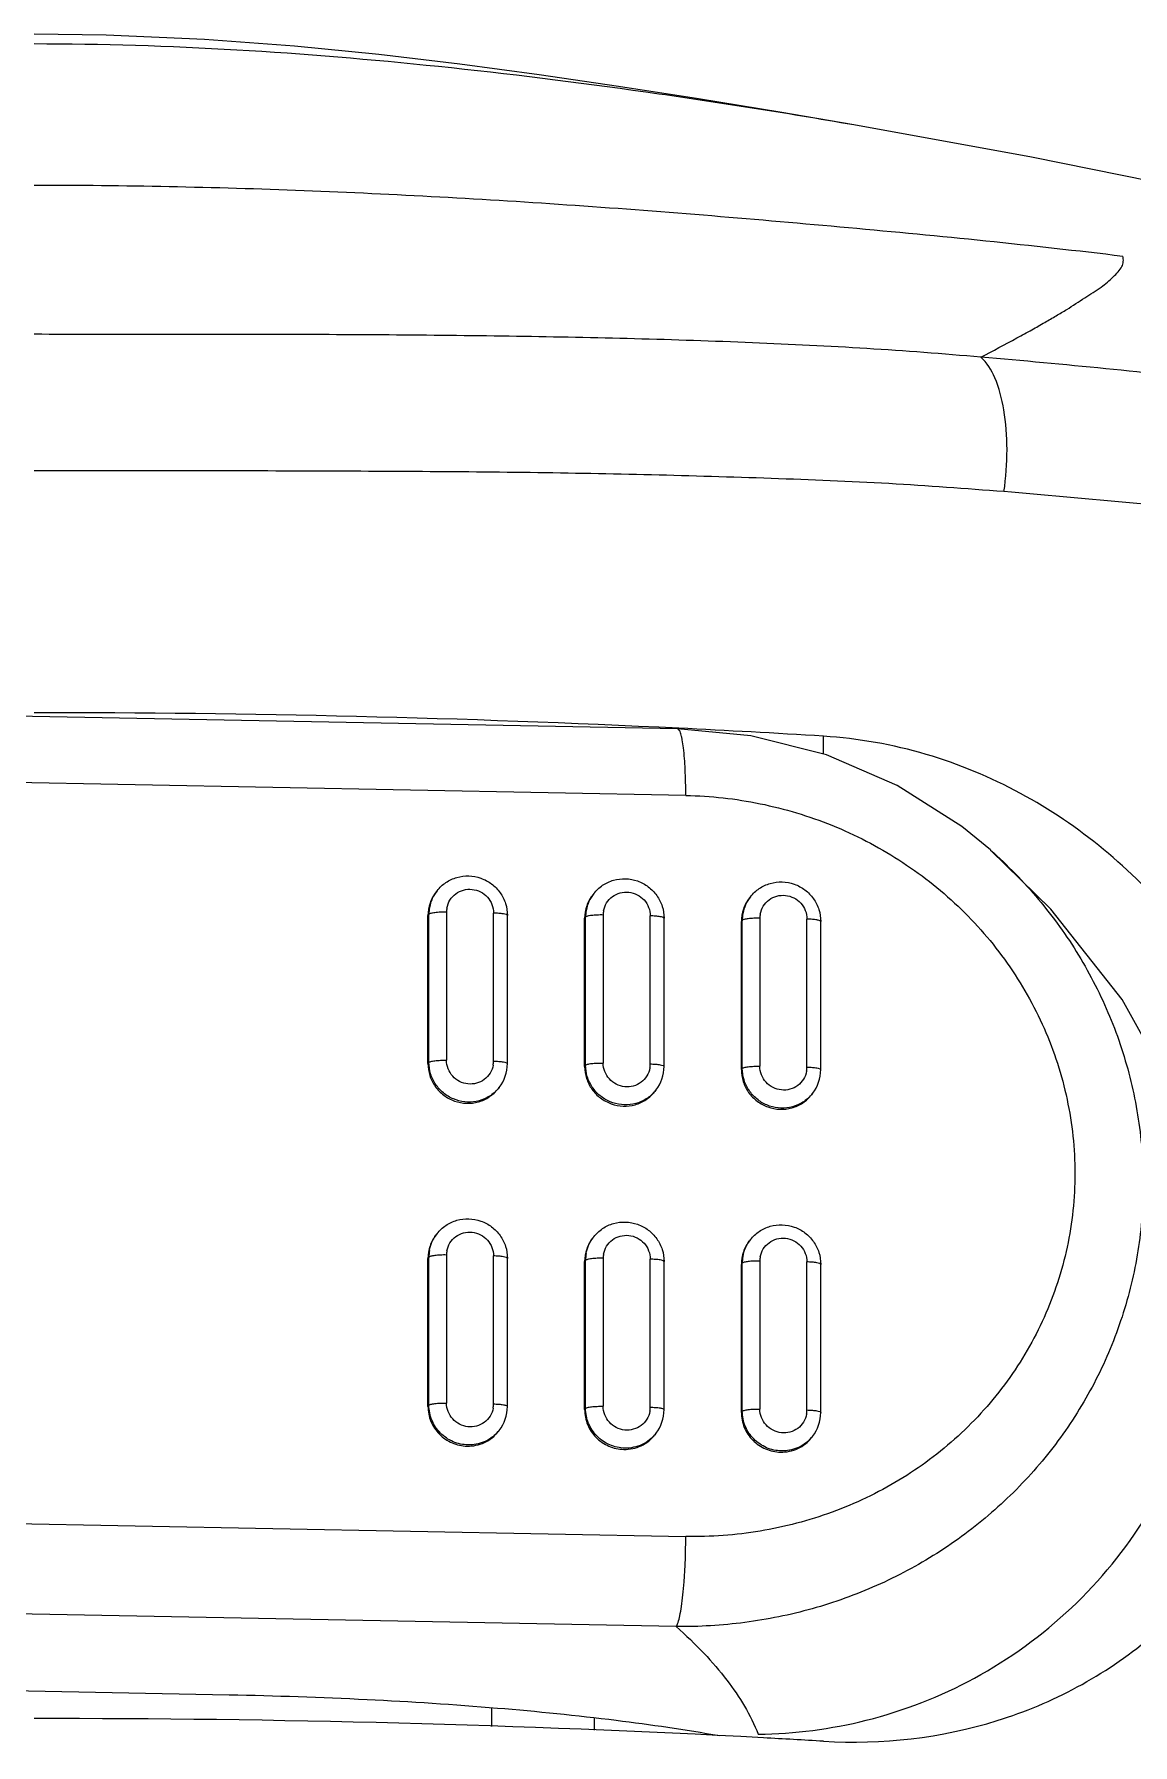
# Model space of a CAD drawing. Extents: x 0 to 1462, y 0 to 1072.
# Drawn here: x 357.36 to 371.28, y 804.89 to 826.57 of the extents above; entities that cross this region are included whole.
import ezdxf

# ---------------------------------------------------------------- set-up
doc = ezdxf.new("R2010")
doc.units = 0
doc.header["$LTSCALE"] = 10
doc.header["$MEASUREMENT"] = 0
doc.layers.get('0').update_dxf_attribs({"linetype": 'CONTINUOUS'})

msp = doc.modelspace()

# ---------------------------------------------------------------- linework, layer by layer
at = {"color": 7, "linetype": 'Continuous'}
for p, q in [((365.512, 817.767), (353.025, 818.007)), ((369.474, 816.232), (369.475, 816.231)), ((362.464, 815.715), (362.452, 815.699)), ((364.449, 815.679), (364.437, 815.664)), ((366.434, 815.639), (366.422, 815.623)), ((362.349, 813.523), (362.349, 815.4)), ((363.355, 813.524), (363.355, 815.4)), ((364.334, 813.488), (364.334, 815.365)), ((365.34, 813.488), (365.34, 815.365)), ((366.319, 813.447), (366.319, 815.324)), ((367.325, 813.447), (367.325, 815.324)), ((363.251, 813.221), (363.238, 813.205)), ((365.236, 813.185), (365.224, 813.17)), ((367.221, 813.145), (367.209, 813.129)), ((362.464, 811.369), (362.452, 811.353)), ((364.449, 811.328), (364.437, 811.313)), ((366.434, 811.293), (366.422, 811.277)), ((362.349, 809.178), (362.349, 811.054)), ((363.355, 809.178), (363.355, 811.055)), ((364.334, 809.137), (364.334, 811.013)), ((365.34, 809.137), (365.34, 811.014)), ((366.319, 809.101), (366.319, 810.978)), ((367.325, 809.102), (367.325, 810.978)), ((363.251, 808.875), (363.238, 808.859)), ((365.236, 808.834), (365.224, 808.819)), ((367.221, 808.799), (367.209, 808.783)), ((359.831, 805.519), (357.077, 805.572)), ((363.16, 805.12), (363.16, 805.353))]:
    msp.add_line(p, q, dxfattribs=at)
at = {"color": 9, "linetype": 'Continuous'}
for p, q in [((367.36, 817.446), (367.36, 817.673)), ((365.615, 816.923), (353.128, 817.163)), ((362.361, 815.416), (362.349, 815.4)), ((362.361, 813.539), (362.361, 815.416)), ((362.584, 815.443), (362.584, 813.566)), ((363.179, 813.555), (363.179, 815.431)), ((364.346, 815.38), (364.334, 815.365)), ((364.346, 813.504), (364.346, 815.38)), ((364.569, 815.407), (364.569, 813.531)), ((365.165, 813.519), (365.165, 815.396)), ((366.331, 815.339), (366.319, 815.324)), ((366.331, 813.463), (366.331, 815.339)), ((366.554, 815.367), (366.554, 813.49)), ((367.15, 813.479), (367.15, 815.355)), ((362.349, 813.523), (362.361, 813.539)), ((364.334, 813.488), (364.346, 813.504)), ((366.319, 813.447), (366.331, 813.463)), ((362.361, 811.07), (362.349, 811.054)), ((362.361, 809.193), (362.361, 811.07)), ((362.584, 811.097), (362.584, 809.22)), ((363.179, 809.209), (363.179, 811.086)), ((364.346, 811.029), (364.334, 811.013)), ((364.346, 809.152), (364.346, 811.029)), ((364.569, 811.056), (364.569, 809.18)), ((365.165, 809.168), (365.165, 811.045)), ((366.331, 810.994), (366.319, 810.978)), ((366.331, 809.117), (366.331, 810.994)), ((366.554, 811.021), (366.554, 809.144)), ((367.15, 809.133), (367.15, 811.009)), ((362.349, 809.178), (362.361, 809.193)), ((364.334, 809.137), (364.346, 809.152)), ((366.319, 809.101), (366.331, 809.117)), ((353.128, 807.769), (365.615, 807.529)), ((365.494, 806.387), (353.006, 806.627)), ((364.456, 805.226), (364.456, 805.076))]:
    msp.add_line(p, q, dxfattribs=at)
at = {"color": 7, "linetype": 'Continuous'}
for points in [[(367.745, 825.422), (366.808, 825.582), (365.777, 825.751), (364.763, 825.909), (363.759, 826.056), (362.752, 826.191), (361.727, 826.313), (360.657, 826.42), (359.517, 826.506), (358.273, 826.56), (357.36, 826.572)], [(386.121, 818.797), (384.629, 819.951), (382.525, 821.231), (380.396, 822.22), (378.345, 822.969), (376.376, 823.563), (374.388, 824.076), (372.272, 824.555), (369.995, 825.012), (367.743, 825.422)], [(369.474, 816.232), (369.111, 816.529), (368.293, 817.049), (367.396, 817.437), (366.44, 817.68), (365.512, 817.767)], [(371.82, 813.12), (371.145, 814.338), (370.241, 815.483), (369.475, 816.231)]]:
    msp.add_lwpolyline(points, dxfattribs=at)
for centre, radius, start, end in [((357.459, 652.174), 165.797, 87.2109, 90.03396), ((358.369, 671.586), 146.364, 86.4779, 87.19684), ((362.865, 813.523), 0.49, 321.9047, 0.0549), ((364.85, 813.488), 0.49, 321.9047, 0.0549), ((366.835, 813.447), 0.49, 321.9047, 0.0549), ((362.865, 809.177), 0.49, 321.9047, 0.0549), ((364.85, 809.137), 0.49, 321.9047, 0.0549), ((366.835, 809.101), 0.49, 321.9047, 0.0549), ((357.551, 637.291), 167.93, 86.91139, 90.06579), ((358.828, 662.761), 142.428, 86.56555, 86.87241)]:
    msp.add_arc(centre, radius, start, end, dxfattribs=at)
at = {"color": 9, "linetype": 'Continuous'}
for centre, radius, start, end in [((362.845, 815.417), 0.484, 141.9354, 169.8756), ((364.83, 815.381), 0.484, 141.9354, 169.8756), ((366.815, 815.34), 0.484, 141.9354, 169.8756), ((362.851, 815.416), 0.49, 169.8948, 179.9982), ((362.878, 815.443), 0.294, 169.8948, 179.9982), ((364.836, 815.38), 0.49, 169.8948, 179.9982), ((364.863, 815.407), 0.294, 169.8948, 179.9982), ((366.821, 815.339), 0.49, 169.8948, 179.9982), ((366.848, 815.367), 0.294, 169.8948, 179.9982), ((362.885, 813.555), 0.294, 349.8948, 359.9982), ((364.871, 813.519), 0.294, 349.8948, 359.9982), ((366.856, 813.479), 0.294, 349.8948, 359.9982), ((362.873, 813.517), 0.48, 315.2853, 321.8742), ((364.858, 813.482), 0.48, 315.2853, 321.8742), ((366.843, 813.441), 0.48, 315.2853, 321.8742), ((362.843, 811.072), 0.481, 141.8733, 144.2095), ((364.828, 811.031), 0.481, 141.8733, 144.2095), ((366.813, 810.996), 0.481, 141.8733, 144.2095), ((362.851, 811.07), 0.49, 169.8948, 179.9982), ((362.878, 811.097), 0.294, 169.8948, 179.9982), ((364.836, 811.029), 0.49, 169.8948, 179.9982), ((364.863, 811.056), 0.294, 169.8948, 179.9982), ((366.821, 810.994), 0.49, 169.8948, 179.9982), ((366.848, 811.021), 0.294, 169.8948, 179.9982), ((362.885, 809.209), 0.294, 349.8948, 359.9982), ((364.871, 809.168), 0.294, 349.8948, 359.9982), ((366.856, 809.133), 0.294, 349.8948, 359.9982), ((362.873, 809.171), 0.48, 317.3282, 321.8749), ((366.844, 809.095), 0.48, 317.3282, 321.8749)]:
    msp.add_arc(centre, radius, start, end, dxfattribs=at)
for points, knots in [([(367.743, 825.422), (366.867, 825.575), (365.118, 825.85), (361.664, 826.282), (359.071, 826.448), (357.36, 826.448)], [0, 0, 0, 0, 0.255256, 0.508588, 1, 1, 1, 1]), ([(357.36, 824.66), (358.5, 824.66), (360.787, 824.611), (364.226, 824.419), (367.684, 824.13), (369.995, 823.901), (371.152, 823.76)], [0, 0, 0, 0, 0.247245, 0.496196, 0.747174, 1, 1, 1, 1]), ([(369.355, 822.477), (369.507, 822.558), (369.722, 822.674), (369.992, 822.82), (370.157, 822.916), (370.304, 823.002), (370.476, 823.101), (370.661, 823.229), (370.869, 823.351), (371.005, 823.47), (371.092, 823.557), (371.141, 823.621), (371.163, 823.692), (371.157, 823.738), (371.152, 823.76)], [0, 0, 0, 0, 0.22805, 0.322483, 0.40496, 0.479649, 0.548171, 0.667511, 0.776196, 0.865397, 0.904921, 0.939757, 0.970099, 1, 1, 1, 1]), ([(369.355, 822.477), (368.392, 822.565), (366.431, 822.678), (363.454, 822.751), (360.421, 822.77), (358.383, 822.766), (357.36, 822.768)], [0, 0, 0, 0, 0.241705, 0.490699, 0.744256, 1, 1, 1, 1]), ([(386.12, 818.798), (386.007, 818.894), (385.739, 819.086), (385.063, 819.468), (383.953, 819.922), (382.326, 820.43), (380.33, 820.919), (377.996, 821.383), (375.353, 821.81), (372.44, 822.183), (370.409, 822.389), (369.355, 822.477)], [0, 0, 0, 0, 0.025825, 0.056877, 0.134472, 0.233292, 0.35237, 0.490615, 0.646012, 0.816504, 1, 1, 1, 1]), ([(369.646, 820.774), (369.672, 820.951), (369.698, 821.298), (369.662, 821.787), (369.561, 822.188), (369.433, 822.409), (369.355, 822.477)], [0, 0, 0, 0, 0.301881, 0.585951, 0.824073, 1, 1, 1, 1]), ([(369.646, 820.774), (369.161, 820.81), (368.179, 820.885), (366.69, 820.943), (365.174, 820.988), (363.637, 821.018), (362.083, 821.029), (359.989, 821.038), (358.413, 821.038), (357.36, 821.036)], [0, 0, 0, 0, 0.11883, 0.240216, 0.363704, 0.488906, 0.615481, 0.743078, 1, 1, 1, 1]), ([(375.43, 820.134), (374.502, 820.265), (372.577, 820.51), (370.645, 820.69), (369.646, 820.774)], [0, 0, 0, 0, 0.48328, 1, 1, 1, 1]), ([(365.615, 816.923), (365.615, 817.033), (365.611, 817.235), (365.594, 817.471), (365.575, 817.609), (365.563, 817.668), (365.554, 817.702), (365.544, 817.73), (365.534, 817.752), (365.521, 817.767), (365.512, 817.767)], [0, 0, 0, 0, 0.384622, 0.700467, 0.820562, 0.869551, 0.910759, 0.944038, 0.969507, 1, 1, 1, 1]), ([(365.615, 816.923), (365.931, 816.917), (366.564, 816.846), (367.479, 816.571), (368.33, 816.131), (369.085, 815.541), (369.712, 814.816), (370.184, 813.985), (370.477, 813.077), (370.578, 812.133), (370.478, 811.191), (370.185, 810.294), (369.712, 809.479), (369.085, 808.778), (368.329, 808.216), (367.477, 807.809), (366.561, 807.569), (365.93, 807.523), (365.615, 807.529)], [0, 0, 0, 0, 0.062775, 0.125728, 0.188806, 0.251923, 0.314996, 0.377919, 0.440627, 0.503087, 0.565293, 0.627294, 0.689179, 0.751054, 0.813007, 0.87512, 0.937442, 1, 1, 1, 1]), ([(369.475, 816.231), (369.693, 816.038), (370.1, 815.62), (370.61, 814.91), (371.005, 814.132), (371.276, 813.304), (371.414, 812.446), (371.416, 811.578), (371.281, 810.723), (371.013, 809.9), (370.62, 809.13), (370.112, 808.43), (369.502, 807.815), (368.806, 807.297), (368.04, 806.888), (367.221, 806.593), (366.366, 806.419), (365.784, 806.384), (365.494, 806.387)], [0, 0, 0, 0, 0.062997, 0.125878, 0.188624, 0.251223, 0.313683, 0.376009, 0.438232, 0.500383, 0.562513, 0.624673, 0.686913, 0.74926, 0.811732, 0.874347, 0.937112, 1, 1, 1, 1]), ([(362.588, 815.494), (362.595, 815.53), (362.621, 815.6), (362.697, 815.681), (362.797, 815.73), (362.909, 815.739), (363.017, 815.706), (363.106, 815.638), (363.166, 815.542), (363.179, 815.468), (363.179, 815.431)], [0, 0, 0, 0, 0.123956, 0.24768, 0.371871, 0.496916, 0.622773, 0.748981, 0.87487, 1, 1, 1, 1]), ([(364.574, 815.459), (364.58, 815.495), (364.606, 815.564), (364.682, 815.646), (364.782, 815.695), (364.894, 815.703), (365.002, 815.671), (365.091, 815.602), (365.151, 815.507), (365.165, 815.433), (365.165, 815.396)], [0, 0, 0, 0, 0.123956, 0.24768, 0.371871, 0.496916, 0.622773, 0.748981, 0.87487, 1, 1, 1, 1]), ([(366.559, 815.418), (366.565, 815.454), (366.591, 815.523), (366.667, 815.605), (366.767, 815.654), (366.879, 815.662), (366.987, 815.63), (367.076, 815.561), (367.136, 815.466), (367.15, 815.392), (367.15, 815.355)], [0, 0, 0, 0, 0.123956, 0.24768, 0.371871, 0.496916, 0.622773, 0.748981, 0.87487, 1, 1, 1, 1]), ([(362.584, 815.443), (362.558, 815.443), (362.509, 815.443), (362.45, 815.439), (362.41, 815.433), (362.387, 815.428), (362.372, 815.423), (362.363, 815.418), (362.361, 815.416)], [0, 0, 0, 0, 0.343135, 0.651325, 0.777759, 0.879724, 0.953942, 1, 1, 1, 1]), ([(363.355, 815.4), (363.355, 815.403), (363.351, 815.408), (363.334, 815.415), (363.299, 815.423), (363.244, 815.429), (363.202, 815.431), (363.179, 815.431)], [0, 0, 0, 0, 0.035827, 0.09701, 0.3083, 0.622005, 1, 1, 1, 1]), ([(364.569, 815.407), (364.543, 815.408), (364.494, 815.407), (364.435, 815.403), (364.395, 815.397), (364.372, 815.393), (364.357, 815.388), (364.348, 815.383), (364.346, 815.38)], [0, 0, 0, 0, 0.343135, 0.651325, 0.777759, 0.879724, 0.953942, 1, 1, 1, 1]), ([(365.34, 815.365), (365.34, 815.367), (365.336, 815.372), (365.319, 815.38), (365.284, 815.388), (365.229, 815.394), (365.187, 815.396), (365.165, 815.396)], [0, 0, 0, 0, 0.035827, 0.09701, 0.3083, 0.622005, 1, 1, 1, 1]), ([(366.554, 815.367), (366.528, 815.367), (366.479, 815.367), (366.42, 815.362), (366.38, 815.357), (366.358, 815.352), (366.342, 815.347), (366.333, 815.342), (366.331, 815.339)], [0, 0, 0, 0, 0.343135, 0.651325, 0.777759, 0.879724, 0.953942, 1, 1, 1, 1]), ([(367.325, 815.324), (367.325, 815.326), (367.321, 815.331), (367.304, 815.339), (367.269, 815.347), (367.215, 815.353), (367.173, 815.355), (367.15, 815.355)], [0, 0, 0, 0, 0.035827, 0.09701, 0.3083, 0.622005, 1, 1, 1, 1]), ([(362.361, 813.539), (362.363, 813.542), (362.372, 813.546), (362.387, 813.551), (362.41, 813.556), (362.45, 813.562), (362.509, 813.566), (362.558, 813.567), (362.584, 813.566)], [0, 0, 0, 0, 0.046058, 0.120276, 0.222241, 0.348675, 0.656865, 1, 1, 1, 1]), ([(363.175, 813.503), (363.169, 813.468), (363.142, 813.398), (363.067, 813.316), (362.966, 813.268), (362.855, 813.259), (362.747, 813.291), (362.657, 813.36), (362.598, 813.456), (362.584, 813.53), (362.584, 813.566)], [0, 0, 0, 0, 0.123956, 0.24768, 0.371871, 0.496916, 0.622773, 0.748981, 0.87487, 1, 1, 1, 1]), ([(363.214, 813.179), (363.18, 813.145), (363.101, 813.086), (362.961, 813.037), (362.813, 813.031), (362.668, 813.069), (362.54, 813.146), (362.44, 813.257), (362.376, 813.392), (362.361, 813.49), (362.361, 813.539)], [0, 0, 0, 0, 0.123609, 0.247751, 0.372608, 0.49812, 0.624003, 0.74985, 0.875266, 1, 1, 1, 1]), ([(363.179, 813.555), (363.202, 813.554), (363.244, 813.552), (363.299, 813.546), (363.334, 813.539), (363.351, 813.531), (363.355, 813.526), (363.355, 813.524)], [0, 0, 0, 0, 0.377995, 0.6917, 0.90299, 0.964173, 1, 1, 1, 1]), ([(364.346, 813.504), (364.348, 813.506), (364.357, 813.511), (364.372, 813.516), (364.395, 813.521), (364.435, 813.527), (364.494, 813.531), (364.543, 813.531), (364.569, 813.531)], [0, 0, 0, 0, 0.046058, 0.120276, 0.222241, 0.348675, 0.656865, 1, 1, 1, 1]), ([(365.199, 813.144), (365.165, 813.11), (365.086, 813.051), (364.946, 813.002), (364.798, 812.996), (364.653, 813.033), (364.525, 813.111), (364.425, 813.222), (364.361, 813.356), (364.346, 813.455), (364.346, 813.504)], [0, 0, 0, 0, 0.123609, 0.247751, 0.372608, 0.49812, 0.624003, 0.74985, 0.875266, 1, 1, 1, 1]), ([(365.16, 813.468), (365.154, 813.432), (365.127, 813.363), (365.052, 813.281), (364.952, 813.232), (364.84, 813.224), (364.732, 813.256), (364.642, 813.325), (364.583, 813.42), (364.569, 813.494), (364.569, 813.531)], [0, 0, 0, 0, 0.123956, 0.24768, 0.371871, 0.496916, 0.622773, 0.748981, 0.87487, 1, 1, 1, 1]), ([(365.165, 813.519), (365.187, 813.519), (365.229, 813.517), (365.284, 813.511), (365.319, 813.503), (365.336, 813.496), (365.34, 813.491), (365.34, 813.488)], [0, 0, 0, 0, 0.377995, 0.6917, 0.90299, 0.964173, 1, 1, 1, 1]), ([(366.331, 813.463), (366.333, 813.465), (366.342, 813.47), (366.358, 813.475), (366.38, 813.48), (366.42, 813.486), (366.479, 813.49), (366.528, 813.49), (366.554, 813.49)], [0, 0, 0, 0, 0.046058, 0.120276, 0.222241, 0.348675, 0.656865, 1, 1, 1, 1]), ([(367.184, 813.103), (367.15, 813.069), (367.071, 813.01), (366.932, 812.961), (366.783, 812.955), (366.639, 812.992), (366.511, 813.07), (366.41, 813.181), (366.346, 813.316), (366.331, 813.414), (366.331, 813.463)], [0, 0, 0, 0, 0.123609, 0.247751, 0.372608, 0.49812, 0.624003, 0.74985, 0.875266, 1, 1, 1, 1]), ([(367.145, 813.427), (367.139, 813.391), (367.112, 813.322), (367.037, 813.24), (366.937, 813.191), (366.825, 813.183), (366.717, 813.215), (366.627, 813.284), (366.568, 813.379), (366.554, 813.453), (366.554, 813.49)], [0, 0, 0, 0, 0.123956, 0.24768, 0.371871, 0.496916, 0.622773, 0.748981, 0.87487, 1, 1, 1, 1]), ([(367.15, 813.479), (367.173, 813.478), (367.215, 813.476), (367.269, 813.47), (367.304, 813.462), (367.321, 813.455), (367.325, 813.45), (367.325, 813.447)], [0, 0, 0, 0, 0.377995, 0.6917, 0.90299, 0.964173, 1, 1, 1, 1]), ([(366.534, 805.023), (366.994, 805.028), (367.946, 805.151), (369.316, 805.686), (370.544, 806.575), (371.499, 807.746), (372.103, 809.069), (372.356, 810.435), (372.283, 811.808), (372.013, 812.69), (371.82, 813.12)], [0, 0, 0, 0, 0.120809, 0.249569, 0.382424, 0.514729, 0.641988, 0.760726, 0.876186, 1, 1, 1, 1]), ([(362.588, 811.149), (362.595, 811.184), (362.621, 811.254), (362.697, 811.336), (362.797, 811.384), (362.909, 811.393), (363.017, 811.36), (363.106, 811.292), (363.166, 811.196), (363.179, 811.122), (363.179, 811.086)], [0, 0, 0, 0, 0.123956, 0.24768, 0.371871, 0.496916, 0.622773, 0.748981, 0.87487, 1, 1, 1, 1]), ([(364.574, 811.108), (364.58, 811.143), (364.606, 811.213), (364.682, 811.295), (364.782, 811.343), (364.894, 811.352), (365.002, 811.32), (365.091, 811.251), (365.151, 811.155), (365.165, 811.081), (365.165, 811.045)], [0, 0, 0, 0, 0.123956, 0.24768, 0.371871, 0.496916, 0.622773, 0.748981, 0.87487, 1, 1, 1, 1]), ([(366.559, 811.072), (366.565, 811.108), (366.591, 811.178), (366.667, 811.259), (366.767, 811.308), (366.879, 811.316), (366.987, 811.284), (367.076, 811.216), (367.136, 811.12), (367.15, 811.046), (367.15, 811.009)], [0, 0, 0, 0, 0.123956, 0.24768, 0.371871, 0.496916, 0.622773, 0.748981, 0.87487, 1, 1, 1, 1]), ([(362.584, 811.097), (362.558, 811.098), (362.509, 811.097), (362.45, 811.093), (362.41, 811.087), (362.387, 811.082), (362.372, 811.077), (362.363, 811.073), (362.361, 811.07)], [0, 0, 0, 0, 0.343135, 0.651325, 0.777759, 0.879724, 0.953942, 1, 1, 1, 1]), ([(363.355, 811.055), (363.355, 811.057), (363.351, 811.062), (363.334, 811.069), (363.299, 811.077), (363.244, 811.083), (363.202, 811.085), (363.179, 811.086)], [0, 0, 0, 0, 0.035827, 0.09701, 0.3083, 0.622005, 1, 1, 1, 1]), ([(364.569, 811.056), (364.543, 811.057), (364.494, 811.056), (364.435, 811.052), (364.395, 811.046), (364.372, 811.041), (364.357, 811.036), (364.348, 811.032), (364.346, 811.029)], [0, 0, 0, 0, 0.343135, 0.651325, 0.777759, 0.879724, 0.953942, 1, 1, 1, 1]), ([(365.34, 811.014), (365.34, 811.016), (365.336, 811.021), (365.319, 811.029), (365.284, 811.036), (365.229, 811.042), (365.187, 811.044), (365.165, 811.045)], [0, 0, 0, 0, 0.035827, 0.09701, 0.3083, 0.622005, 1, 1, 1, 1]), ([(366.554, 811.021), (366.528, 811.021), (366.479, 811.021), (366.42, 811.017), (366.38, 811.011), (366.358, 811.006), (366.342, 811.001), (366.333, 810.996), (366.331, 810.994)], [0, 0, 0, 0, 0.343135, 0.651325, 0.777759, 0.879724, 0.953942, 1, 1, 1, 1]), ([(367.325, 810.978), (367.325, 810.98), (367.321, 810.986), (367.304, 810.993), (367.269, 811.001), (367.215, 811.007), (367.173, 811.009), (367.15, 811.009)], [0, 0, 0, 0, 0.035827, 0.09701, 0.3083, 0.622005, 1, 1, 1, 1]), ([(362.361, 809.193), (362.363, 809.196), (362.372, 809.2), (362.387, 809.206), (362.41, 809.21), (362.45, 809.216), (362.509, 809.22), (362.558, 809.221), (362.584, 809.22)], [0, 0, 0, 0, 0.046058, 0.120276, 0.222241, 0.348675, 0.656865, 1, 1, 1, 1]), ([(363.175, 809.157), (363.169, 809.122), (363.142, 809.052), (363.067, 808.97), (362.966, 808.922), (362.855, 808.913), (362.747, 808.946), (362.657, 809.014), (362.598, 809.11), (362.584, 809.184), (362.584, 809.22)], [0, 0, 0, 0, 0.123956, 0.24768, 0.371871, 0.496916, 0.622773, 0.748981, 0.87487, 1, 1, 1, 1]), ([(362.857, 808.69), (362.793, 808.691), (362.662, 808.719), (362.498, 808.832), (362.387, 808.998), (362.361, 809.129), (362.361, 809.193)], [0, 0, 0, 0, 0.249971, 0.500822, 0.751193, 1, 1, 1, 1]), ([(363.179, 809.209), (363.202, 809.209), (363.244, 809.207), (363.299, 809.201), (363.334, 809.193), (363.351, 809.185), (363.355, 809.18), (363.355, 809.178)], [0, 0, 0, 0, 0.377995, 0.6917, 0.90299, 0.964173, 1, 1, 1, 1]), ([(364.346, 809.152), (364.348, 809.155), (364.357, 809.16), (364.372, 809.165), (364.395, 809.17), (364.435, 809.175), (364.494, 809.179), (364.543, 809.18), (364.569, 809.18)], [0, 0, 0, 0, 0.046058, 0.120276, 0.222241, 0.348675, 0.656865, 1, 1, 1, 1]), ([(364.842, 808.649), (364.778, 808.65), (364.647, 808.679), (364.483, 808.791), (364.372, 808.957), (364.346, 809.088), (364.346, 809.152)], [0, 0, 0, 0, 0.249971, 0.500822, 0.751193, 1, 1, 1, 1]), ([(365.16, 809.117), (365.154, 809.081), (365.127, 809.011), (365.052, 808.93), (364.952, 808.881), (364.84, 808.872), (364.732, 808.905), (364.642, 808.973), (364.583, 809.069), (364.569, 809.143), (364.569, 809.18)], [0, 0, 0, 0, 0.123956, 0.24768, 0.371871, 0.496916, 0.622773, 0.748981, 0.87487, 1, 1, 1, 1]), ([(365.165, 809.168), (365.187, 809.168), (365.229, 809.166), (365.284, 809.16), (365.319, 809.152), (365.336, 809.144), (365.34, 809.139), (365.34, 809.137)], [0, 0, 0, 0, 0.377995, 0.6917, 0.90299, 0.964173, 1, 1, 1, 1]), ([(366.331, 809.117), (366.333, 809.12), (366.342, 809.124), (366.358, 809.129), (366.38, 809.134), (366.42, 809.14), (366.479, 809.144), (366.528, 809.145), (366.554, 809.144)], [0, 0, 0, 0, 0.046058, 0.120276, 0.222241, 0.348675, 0.656865, 1, 1, 1, 1]), ([(366.827, 808.614), (366.763, 808.615), (366.632, 808.643), (366.468, 808.756), (366.357, 808.922), (366.331, 809.052), (366.331, 809.117)], [0, 0, 0, 0, 0.249971, 0.500822, 0.751193, 1, 1, 1, 1]), ([(367.145, 809.081), (367.139, 809.046), (367.112, 808.976), (367.037, 808.894), (366.937, 808.846), (366.825, 808.837), (366.717, 808.869), (366.627, 808.938), (366.568, 809.034), (366.554, 809.108), (366.554, 809.144)], [0, 0, 0, 0, 0.123956, 0.24768, 0.371871, 0.496916, 0.622773, 0.748981, 0.87487, 1, 1, 1, 1]), ([(367.15, 809.133), (367.173, 809.132), (367.215, 809.13), (367.269, 809.124), (367.304, 809.117), (367.321, 809.109), (367.325, 809.104), (367.325, 809.102)], [0, 0, 0, 0, 0.377995, 0.6917, 0.90299, 0.964173, 1, 1, 1, 1]), ([(363.226, 808.846), (363.18, 808.796), (363.064, 808.715), (362.926, 808.688), (362.857, 808.69)], [0, 0, 0, 0, 0.498253, 1, 1, 1, 1]), ([(365.236, 808.834), (365.19, 808.776), (365.069, 808.679), (364.917, 808.647), (364.842, 808.649)], [0, 0, 0, 0, 0.498204, 1, 1, 1, 1]), ([(367.196, 808.77), (367.15, 808.72), (367.035, 808.638), (366.896, 808.612), (366.827, 808.614)], [0, 0, 0, 0, 0.498253, 1, 1, 1, 1]), ([(365.494, 806.387), (365.498, 806.394), (365.507, 806.41), (365.524, 806.455), (365.543, 806.533), (365.563, 806.65), (365.581, 806.795), (365.596, 806.961), (365.61, 807.209), (365.615, 807.4), (365.615, 807.529)], [0, 0, 0, 0, 0.020437, 0.048068, 0.124941, 0.228939, 0.356577, 0.503216, 0.663347, 1, 1, 1, 1]), ([(365.494, 806.387), (365.616, 806.279), (365.842, 806.063), (366.218, 805.627), (366.436, 805.268), (366.534, 805.023)], [0, 0, 0, 0, 0.282714, 0.54186, 1, 1, 1, 1])]:
    msp.add_open_spline(points, degree=3, knots=knots, dxfattribs=at)
at = {"color": 7, "linetype": 'Continuous'}
for points, knots in [([(373.506, 810.369), (373.533, 810.837), (373.484, 811.766), (373.145, 813.093), (372.587, 814.299), (371.844, 815.363), (370.934, 816.268), (369.869, 816.99), (368.666, 817.491), (367.8, 817.646), (367.36, 817.673)], [0, 0, 0, 0, 0.133602, 0.262974, 0.388116, 0.510258, 0.630976, 0.751878, 0.874472, 1, 1, 1, 1]), ([(362.464, 815.715), (362.496, 815.755), (362.572, 815.826), (362.713, 815.891), (362.868, 815.91), (363.022, 815.881), (363.16, 815.807), (363.269, 815.695), (363.339, 815.555), (363.355, 815.452), (363.355, 815.4)], [0, 0, 0, 0, 0.124493, 0.24914, 0.374042, 0.499205, 0.624537, 0.749879, 0.875067, 1, 1, 1, 1]), ([(364.449, 815.679), (364.481, 815.72), (364.557, 815.79), (364.698, 815.856), (364.853, 815.875), (365.007, 815.846), (365.145, 815.771), (365.254, 815.659), (365.324, 815.519), (365.34, 815.416), (365.34, 815.365)], [0, 0, 0, 0, 0.124493, 0.24914, 0.374042, 0.499205, 0.624537, 0.749879, 0.875067, 1, 1, 1, 1]), ([(366.434, 815.639), (366.466, 815.679), (366.542, 815.75), (366.683, 815.815), (366.838, 815.834), (366.992, 815.805), (367.13, 815.731), (367.239, 815.618), (367.309, 815.479), (367.325, 815.375), (367.325, 815.324)], [0, 0, 0, 0, 0.124493, 0.24914, 0.374042, 0.499205, 0.624537, 0.749879, 0.875067, 1, 1, 1, 1]), ([(362.452, 815.699), (362.419, 815.657), (362.367, 815.561), (362.349, 815.454), (362.349, 815.4)], [0, 0, 0, 0, 0.498977, 1, 1, 1, 1]), ([(364.437, 815.664), (364.404, 815.622), (364.352, 815.526), (364.334, 815.418), (364.334, 815.365)], [0, 0, 0, 0, 0.498977, 1, 1, 1, 1]), ([(366.422, 815.623), (366.389, 815.581), (366.337, 815.485), (366.319, 815.377), (366.319, 815.324)], [0, 0, 0, 0, 0.498977, 1, 1, 1, 1]), ([(362.349, 813.523), (362.349, 813.472), (362.365, 813.369), (362.435, 813.229), (362.545, 813.117), (362.682, 813.042), (362.836, 813.012), (362.991, 813.031), (363.131, 813.095), (363.207, 813.166), (363.238, 813.205)], [0, 0, 0, 0, 0.124832, 0.250369, 0.376304, 0.502216, 0.627677, 0.752414, 0.876426, 1, 1, 1, 1]), ([(364.334, 813.488), (364.334, 813.437), (364.35, 813.334), (364.42, 813.194), (364.53, 813.081), (364.668, 813.007), (364.821, 812.977), (364.976, 812.995), (365.117, 813.06), (365.192, 813.13), (365.224, 813.17)], [0, 0, 0, 0, 0.124832, 0.250369, 0.376304, 0.502216, 0.627677, 0.752414, 0.876426, 1, 1, 1, 1]), ([(366.319, 813.447), (366.319, 813.396), (366.335, 813.293), (366.405, 813.153), (366.515, 813.041), (366.653, 812.966), (366.806, 812.936), (366.961, 812.954), (367.102, 813.019), (367.177, 813.089), (367.209, 813.129)], [0, 0, 0, 0, 0.124832, 0.250369, 0.376304, 0.502216, 0.627677, 0.752414, 0.876426, 1, 1, 1, 1]), ([(362.464, 811.369), (362.496, 811.409), (362.572, 811.48), (362.713, 811.545), (362.868, 811.564), (363.022, 811.535), (363.16, 811.461), (363.269, 811.349), (363.339, 811.209), (363.355, 811.106), (363.355, 811.055)], [0, 0, 0, 0, 0.124493, 0.24914, 0.374042, 0.499205, 0.624537, 0.749879, 0.875067, 1, 1, 1, 1]), ([(364.449, 811.328), (364.481, 811.368), (364.557, 811.439), (364.698, 811.505), (364.853, 811.523), (365.007, 811.494), (365.145, 811.42), (365.254, 811.308), (365.324, 811.168), (365.34, 811.065), (365.34, 811.014)], [0, 0, 0, 0, 0.124493, 0.24914, 0.374042, 0.499205, 0.624537, 0.749879, 0.875067, 1, 1, 1, 1]), ([(366.434, 811.293), (366.466, 811.333), (366.542, 811.404), (366.683, 811.469), (366.838, 811.488), (366.992, 811.459), (367.13, 811.385), (367.239, 811.272), (367.309, 811.133), (367.325, 811.03), (367.325, 810.978)], [0, 0, 0, 0, 0.124493, 0.24914, 0.374042, 0.499205, 0.624537, 0.749879, 0.875067, 1, 1, 1, 1]), ([(362.452, 811.353), (362.419, 811.311), (362.367, 811.216), (362.349, 811.108), (362.349, 811.054)], [0, 0, 0, 0, 0.498986, 1, 1, 1, 1]), ([(364.437, 811.313), (364.404, 811.271), (364.352, 811.175), (364.334, 811.067), (364.334, 811.013)], [0, 0, 0, 0, 0.498986, 1, 1, 1, 1]), ([(366.422, 811.277), (366.389, 811.235), (366.337, 811.139), (366.319, 811.032), (366.319, 810.978)], [0, 0, 0, 0, 0.498986, 1, 1, 1, 1]), ([(367.36, 804.933), (368.098, 804.889), (369.228, 805.018), (370.593, 805.591), (371.523, 806.217), (372.322, 807.035), (372.949, 808.031), (373.363, 809.161), (373.484, 809.964), (373.506, 810.369)], [0, 0, 0, 0, 0.242454, 0.362706, 0.483847, 0.607642, 0.735425, 0.866978, 1, 1, 1, 1]), ([(362.349, 809.178), (362.349, 809.113), (362.375, 808.982), (362.485, 808.817), (362.65, 808.704), (362.78, 808.676), (362.845, 808.674)], [0, 0, 0, 0, 0.248812, 0.499178, 0.750023, 1, 1, 1, 1]), ([(364.334, 809.137), (364.334, 809.072), (364.36, 808.942), (364.47, 808.776), (364.635, 808.663), (364.765, 808.635), (364.83, 808.633)], [0, 0, 0, 0, 0.248812, 0.499178, 0.750023, 1, 1, 1, 1]), ([(366.319, 809.101), (366.319, 809.037), (366.345, 808.906), (366.456, 808.74), (366.62, 808.628), (366.751, 808.599), (366.815, 808.598)], [0, 0, 0, 0, 0.248812, 0.499178, 0.750023, 1, 1, 1, 1]), ([(362.845, 808.674), (362.92, 808.673), (363.072, 808.704), (363.193, 808.801), (363.239, 808.86)], [0, 0, 0, 0, 0.501818, 1, 1, 1, 1]), ([(364.83, 808.633), (364.905, 808.632), (365.057, 808.663), (365.178, 808.76), (365.224, 808.819)], [0, 0, 0, 0, 0.501818, 1, 1, 1, 1]), ([(366.815, 808.598), (366.89, 808.597), (367.042, 808.628), (367.163, 808.725), (367.209, 808.783)], [0, 0, 0, 0, 0.501818, 1, 1, 1, 1]), ([(366.041, 805.001), (365.607, 805.078), (364.671, 805.214), (363.182, 805.364), (361.547, 805.47), (360.414, 805.508), (359.831, 805.519)], [0, 0, 0, 0, 0.212205, 0.454626, 0.719934, 1, 1, 1, 1])]:
    msp.add_open_spline(points, degree=3, knots=knots, dxfattribs=at)
at = {"color": 9, "linetype": 'Continuous'}
for points in [[(362.369, 811.156), (362.381, 811.226), (362.41, 811.295), (362.452, 811.353)], [(364.354, 811.115), (364.366, 811.185), (364.395, 811.254), (364.437, 811.312)], [(366.339, 811.079), (366.351, 811.15), (366.381, 811.219), (366.422, 811.277)]]:
    msp.add_open_spline(points, degree=3, dxfattribs=at)

doc.saveas('drawing.dxf')
